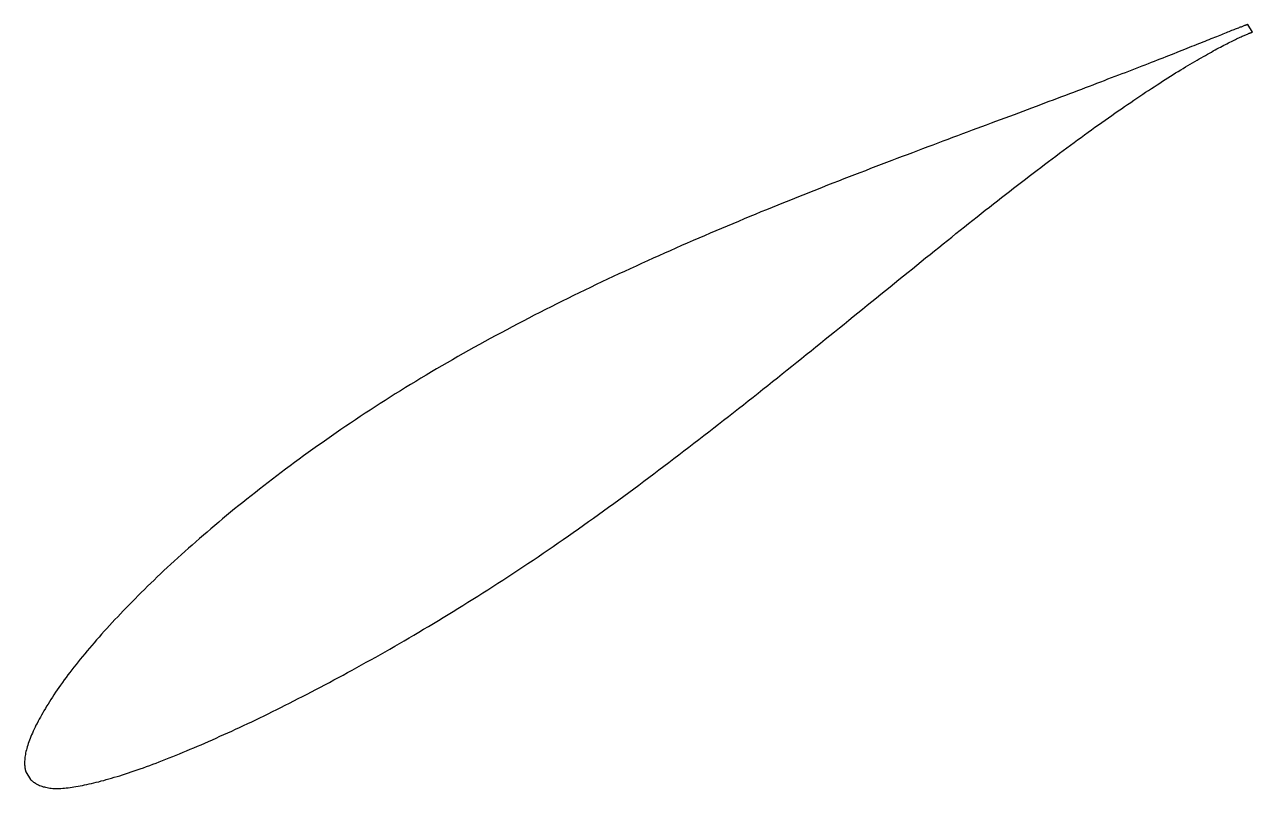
# Model space of a CAD drawing. Header units: metres. Extents: x -39 to 79, y -25 to 49.
import ezdxf

# ---------------------------------------------------------------- set-up
doc = ezdxf.new("R2010")
doc.units = ezdxf.units.M

msp = doc.modelspace()

# ---------------------------------------------------------------- linework, layer by layer
msp.add_lwpolyline([(78.56, 48.74), (78.55, 48.74), (78.54, 48.73), (78.53, 48.73), (78.51, 48.72), (78.49, 48.72), (78.46, 48.71), (78.43, 48.7), (78.39, 48.68), (78.35, 48.67), (78.3, 48.65), (78.25, 48.63), (78.19, 48.61), (78.13, 48.59), (78.06, 48.56), (77.99, 48.53), (77.91, 48.5), (77.83, 48.47), (77.74, 48.44), (77.65, 48.4), (77.55, 48.37), (77.45, 48.33), (77.34, 48.28), (77.23, 48.24), (77.12, 48.2), (77, 48.15), (76.87, 48.1), (76.74, 48.05), (76.61, 47.99), (76.47, 47.94), (76.32, 47.88), (76.17, 47.82), (76.02, 47.76), (75.86, 47.69), (75.7, 47.63), (75.53, 47.56), (75.36, 47.49), (75.18, 47.42), (75, 47.35), (74.81, 47.27), (74.62, 47.2), (74.42, 47.12), (74.22, 47.04), (74.02, 46.95), (73.8, 46.87), (73.59, 46.78), (73.37, 46.7), (73.15, 46.61), (72.92, 46.52), (72.68, 46.42), (72.45, 46.33), (72.2, 46.23), (71.96, 46.13), (71.71, 46.04), (71.45, 45.93), (71.19, 45.83), (70.92, 45.73), (70.66, 45.62), (70.38, 45.51), (70.1, 45.4), (69.82, 45.29), (69.53, 45.18), (69.24, 45.07), (68.95, 44.95), (68.65, 44.84), (68.34, 44.72), (68.03, 44.6), (67.72, 44.48), (67.4, 44.35), (67.08, 44.23), (66.75, 44.1), (66.42, 43.98), (66.09, 43.85), (65.75, 43.72), (65.41, 43.59), (65.06, 43.46), (64.71, 43.32), (64.36, 43.19), (64, 43.05), (63.64, 42.91), (63.27, 42.77), (62.9, 42.63), (62.53, 42.49), (62.15, 42.35), (61.77, 42.2), (61.38, 42.06), (60.99, 41.91), (60.6, 41.76), (60.2, 41.61), (59.8, 41.46), (59.4, 41.31), (58.99, 41.16), (58.58, 41), (58.16, 40.85), (57.74, 40.69), (57.32, 40.53), (56.9, 40.37), (56.47, 40.21), (56.04, 40.05), (55.6, 39.89), (55.16, 39.73), (54.72, 39.56), (54.27, 39.4), (53.83, 39.23), (53.37, 39.06), (52.92, 38.89), (52.46, 38.72), (52, 38.55), (51.54, 38.37), (51.07, 38.2), (50.6, 38.02), (50.13, 37.85), (49.65, 37.67), (49.18, 37.49), (48.7, 37.31), (48.21, 37.13), (47.73, 36.95), (47.24, 36.76), (46.75, 36.58), (46.26, 36.39), (45.76, 36.2), (45.26, 36.01), (44.76, 35.83), (44.26, 35.63), (43.76, 35.44), (43.25, 35.25), (42.74, 35.05), (42.23, 34.86), (41.72, 34.66), (41.2, 34.46), (40.69, 34.26), (40.17, 34.06), (39.65, 33.86), (39.13, 33.66), (38.6, 33.45), (38.08, 33.25), (37.55, 33.04), (37.02, 32.83), (36.49, 32.62), (35.96, 32.41), (35.43, 32.2), (34.89, 31.99), (34.36, 31.77), (33.82, 31.55), (33.28, 31.34), (32.75, 31.12), (32.21, 30.9), (31.66, 30.68), (31.12, 30.45), (30.58, 30.23), (30.04, 30.01), (29.49, 29.78), (28.95, 29.55), (28.4, 29.32), (27.86, 29.09), (27.31, 28.86), (26.76, 28.63), (26.21, 28.39), (25.67, 28.16), (25.12, 27.92), (24.57, 27.68), (24.02, 27.44), (23.47, 27.2), (22.92, 26.95), (22.37, 26.71), (21.82, 26.46), (21.27, 26.22), (20.72, 25.97), (20.17, 25.72), (19.63, 25.47), (19.08, 25.22), (18.53, 24.96), (17.98, 24.71), (17.43, 24.45), (16.88, 24.2), (16.34, 23.94), (15.79, 23.68), (15.25, 23.41), (14.7, 23.15), (14.16, 22.89), (13.61, 22.62), (13.07, 22.36), (12.53, 22.09), (11.99, 21.82), (11.45, 21.55), (10.91, 21.28), (10.37, 21), (9.83, 20.73), (9.3, 20.45), (8.76, 20.17), (8.23, 19.9), (7.7, 19.62), (7.17, 19.33), (6.64, 19.05), (6.11, 18.77), (5.59, 18.48), (5.06, 18.2), (4.54, 17.91), (4.02, 17.62), (3.5, 17.33), (2.98, 17.04), (2.47, 16.75), (1.95, 16.45), (1.44, 16.16), (0.93, 15.86), (0.42, 15.57), (-0.08, 15.27), (-0.59, 14.97), (-1.09, 14.67), (-1.59, 14.36), (-2.08, 14.06), (-2.58, 13.76), (-3.07, 13.45), (-3.56, 13.15), (-4.05, 12.84), (-4.54, 12.53), (-5.02, 12.22), (-5.5, 11.91), (-5.98, 11.6), (-6.45, 11.29), (-6.93, 10.98), (-7.4, 10.67), (-7.87, 10.35), (-8.33, 10.04), (-8.79, 9.72), (-9.25, 9.41), (-9.71, 9.09), (-10.16, 8.77), (-10.62, 8.45), (-11.06, 8.14), (-11.51, 7.82), (-11.95, 7.5), (-12.39, 7.18), (-12.83, 6.86), (-13.27, 6.54), (-13.7, 6.22), (-14.13, 5.9), (-14.55, 5.58), (-14.98, 5.26), (-15.39, 4.94), (-15.81, 4.62), (-16.23, 4.3), (-16.64, 3.98), (-17.04, 3.66), (-17.45, 3.34), (-17.85, 3.02), (-18.25, 2.71), (-18.64, 2.39), (-19.04, 2.07), (-19.42, 1.75), (-19.81, 1.43), (-20.19, 1.12), (-20.57, 0.8), (-20.95, 0.48), (-21.32, 0.17), (-21.69, -0.15), (-22.05, -0.46), (-22.42, -0.77), (-22.77, -1.09), (-23.13, -1.4), (-23.48, -1.71), (-23.83, -2.02), (-24.17, -2.33), (-24.51, -2.64), (-24.85, -2.95), (-25.19, -3.26), (-25.52, -3.56), (-25.84, -3.87), (-26.17, -4.17), (-26.49, -4.48), (-26.8, -4.78), (-27.12, -5.08), (-27.42, -5.38), (-27.73, -5.68), (-28.03, -5.98), (-28.33, -6.27), (-28.62, -6.57), (-28.91, -6.86), (-29.2, -7.15), (-29.48, -7.44), (-29.76, -7.73), (-30.03, -8.02), (-30.3, -8.31), (-30.57, -8.59), (-30.84, -8.87), (-31.09, -9.16), (-31.35, -9.44), (-31.6, -9.71), (-31.85, -9.99), (-32.09, -10.27), (-32.33, -10.54), (-32.57, -10.81), (-32.8, -11.08), (-33.03, -11.35), (-33.25, -11.61), (-33.47, -11.88), (-33.69, -12.14), (-33.9, -12.4), (-34.11, -12.66), (-34.31, -12.91), (-34.51, -13.17), (-34.71, -13.42), (-34.9, -13.67), (-35.09, -13.92), (-35.27, -14.16), (-35.45, -14.4), (-35.62, -14.65), (-35.8, -14.89), (-35.96, -15.12), (-36.12, -15.36), (-36.28, -15.59), (-36.44, -15.82), (-36.59, -16.05), (-36.73, -16.27), (-36.87, -16.5), (-37.01, -16.72), (-37.15, -16.94), (-37.27, -17.15), (-37.4, -17.36), (-37.52, -17.57), (-37.64, -17.78), (-37.75, -17.98), (-37.86, -18.19), (-37.97, -18.38), (-38.07, -18.58), (-38.17, -18.77), (-38.26, -18.96), (-38.35, -19.15), (-38.43, -19.33), (-38.51, -19.51), (-38.59, -19.69), (-38.66, -19.86), (-38.73, -20.03), (-38.8, -20.2), (-38.86, -20.36), (-38.92, -20.52), (-38.97, -20.68), (-39.02, -20.84), (-39.06, -20.99), (-39.1, -21.14), (-39.14, -21.29), (-39.17, -21.43), (-39.19, -21.57), (-39.22, -21.71), (-39.24, -21.84), (-39.25, -21.97), (-39.26, -22.1), (-39.27, -22.22), (-39.27, -22.34), (-39.27, -22.46), (-39.27, -22.57), (-39.26, -22.67), (-39.25, -22.78), (-39.24, -22.87), (-39.22, -22.96), (-39.21, -23.04), (-39.19, -23.11), (-39.17, -23.18), (-39.16, -23.22), (-39.15, -23.25), (-38.69, -24), (-38.69, -24.01), (-38.67, -24.02), (-38.64, -24.05), (-38.6, -24.08), (-38.54, -24.12), (-38.47, -24.18), (-38.4, -24.23), (-38.32, -24.29), (-38.23, -24.35), (-38.14, -24.41), (-38.04, -24.46), (-37.94, -24.51), (-37.83, -24.56), (-37.72, -24.6), (-37.6, -24.64), (-37.49, -24.68), (-37.36, -24.71), (-37.24, -24.74), (-37.11, -24.77), (-36.97, -24.79), (-36.84, -24.81), (-36.7, -24.83), (-36.55, -24.84), (-36.4, -24.85), (-36.25, -24.85), (-36.09, -24.85), (-35.93, -24.85), (-35.77, -24.84), (-35.6, -24.83), (-35.43, -24.82), (-35.25, -24.8), (-35.07, -24.78), (-34.89, -24.76), (-34.7, -24.73), (-34.51, -24.7), (-34.32, -24.67), (-34.12, -24.64), (-33.91, -24.6), (-33.7, -24.56), (-33.49, -24.51), (-33.27, -24.47), (-33.05, -24.42), (-32.83, -24.37), (-32.6, -24.31), (-32.37, -24.26), (-32.13, -24.2), (-31.89, -24.13), (-31.65, -24.07), (-31.4, -24), (-31.15, -23.93), (-30.89, -23.86), (-30.63, -23.78), (-30.36, -23.7), (-30.1, -23.62), (-29.83, -23.53), (-29.55, -23.45), (-29.27, -23.35), (-28.99, -23.26), (-28.7, -23.16), (-28.41, -23.06), (-28.12, -22.96), (-27.83, -22.86), (-27.53, -22.75), (-27.22, -22.64), (-26.91, -22.52), (-26.6, -22.4), (-26.29, -22.29), (-25.97, -22.16), (-25.65, -22.04), (-25.33, -21.91), (-25, -21.78), (-24.67, -21.65), (-24.34, -21.51), (-24, -21.37), (-23.66, -21.23), (-23.31, -21.08), (-22.97, -20.94), (-22.62, -20.79), (-22.26, -20.64), (-21.9, -20.48), (-21.55, -20.32), (-21.18, -20.16), (-20.82, -20), (-20.45, -19.83), (-20.08, -19.67), (-19.7, -19.5), (-19.32, -19.32), (-18.94, -19.15), (-18.56, -18.97), (-18.17, -18.79), (-17.78, -18.6), (-17.39, -18.42), (-17, -18.23), (-16.6, -18.04), (-16.2, -17.84), (-15.8, -17.65), (-15.39, -17.45), (-14.98, -17.25), (-14.57, -17.04), (-14.16, -16.84), (-13.75, -16.63), (-13.33, -16.42), (-12.91, -16.2), (-12.49, -15.99), (-12.06, -15.77), (-11.64, -15.55), (-11.21, -15.32), (-10.78, -15.1), (-10.34, -14.87), (-9.91, -14.64), (-9.47, -14.4), (-9.03, -14.17), (-8.59, -13.93), (-8.15, -13.69), (-7.7, -13.45), (-7.26, -13.2), (-6.81, -12.95), (-6.36, -12.7), (-5.91, -12.45), (-5.45, -12.19), (-5, -11.94), (-4.54, -11.68), (-4.08, -11.42), (-3.62, -11.15), (-3.16, -10.89), (-2.69, -10.62), (-2.23, -10.35), (-1.76, -10.08), (-1.3, -9.8), (-0.83, -9.52), (-0.36, -9.24), (0.11, -8.96), (0.59, -8.68), (1.06, -8.39), (1.53, -8.1), (2.01, -7.81), (2.48, -7.52), (2.96, -7.22), (3.44, -6.92), (3.92, -6.62), (4.4, -6.32), (4.88, -6.02), (5.36, -5.71), (5.84, -5.4), (6.32, -5.09), (6.8, -4.78), (7.29, -4.46), (7.77, -4.15), (8.25, -3.83), (8.74, -3.5), (9.22, -3.18), (9.71, -2.85), (10.19, -2.53), (10.68, -2.2), (11.16, -1.87), (11.65, -1.53), (12.13, -1.2), (12.62, -0.86), (13.11, -0.52), (13.59, -0.18), (14.08, 0.16), (14.56, 0.5), (15.05, 0.85), (15.54, 1.2), (16.02, 1.55), (16.51, 1.9), (16.99, 2.25), (17.48, 2.6), (17.96, 2.95), (18.45, 3.31), (18.93, 3.67), (19.42, 4.02), (19.9, 4.38), (20.39, 4.74), (20.87, 5.1), (21.35, 5.47), (21.84, 5.83), (22.32, 6.2), (22.8, 6.56), (23.28, 6.93), (23.76, 7.29), (24.25, 7.66), (24.73, 8.03), (25.2, 8.4), (25.68, 8.77), (26.16, 9.14), (26.64, 9.51), (27.12, 9.88), (27.59, 10.25), (28.07, 10.62), (28.54, 10.99), (29.02, 11.36), (29.49, 11.74), (29.97, 12.11), (30.44, 12.48), (30.91, 12.85), (31.38, 13.23), (31.85, 13.6), (32.32, 13.97), (32.78, 14.34), (33.25, 14.72), (33.72, 15.09), (34.18, 15.46), (34.64, 15.83), (35.11, 16.2), (35.57, 16.57), (36.03, 16.94), (36.49, 17.31), (36.95, 17.68), (37.4, 18.05), (37.86, 18.42), (38.31, 18.79), (38.76, 19.15), (39.22, 19.52), (39.67, 19.88), (40.12, 20.25), (40.56, 20.61), (41.01, 20.97), (41.46, 21.33), (41.9, 21.69), (42.34, 22.05), (42.78, 22.41), (43.22, 22.77), (43.66, 23.12), (44.1, 23.48), (44.53, 23.83), (44.96, 24.18), (45.4, 24.53), (45.83, 24.88), (46.26, 25.22), (46.68, 25.57), (47.11, 25.91), (47.53, 26.25), (47.95, 26.59), (48.37, 26.93), (48.79, 27.27), (49.21, 27.6), (49.62, 27.94), (50.04, 28.27), (50.45, 28.6), (50.86, 28.92), (51.27, 29.25), (51.67, 29.57), (52.08, 29.89), (52.48, 30.21), (52.88, 30.52), (53.27, 30.84), (53.67, 31.15), (54.06, 31.46), (54.46, 31.77), (54.85, 32.07), (55.23, 32.37), (55.62, 32.67), (56, 32.97), (56.38, 33.27), (56.76, 33.56), (57.14, 33.85), (57.51, 34.14), (57.89, 34.42), (58.26, 34.7), (58.62, 34.98), (58.99, 35.26), (59.35, 35.53), (59.71, 35.8), (60.07, 36.07), (60.43, 36.34), (60.78, 36.6), (61.13, 36.86), (61.48, 37.12), (61.82, 37.37), (62.17, 37.62), (62.51, 37.87), (62.84, 38.12), (63.18, 38.36), (63.51, 38.6), (63.84, 38.84), (64.17, 39.07), (64.49, 39.3), (64.81, 39.53), (65.13, 39.75), (65.45, 39.97), (65.76, 40.19), (66.07, 40.41), (66.38, 40.62), (66.68, 40.83), (66.98, 41.04), (67.28, 41.24), (67.58, 41.44), (67.87, 41.64), (68.16, 41.83), (68.44, 42.02), (68.72, 42.21), (69, 42.39), (69.28, 42.57), (69.55, 42.75), (69.82, 42.93), (70.09, 43.1), (70.35, 43.27), (70.61, 43.43), (70.87, 43.6), (71.12, 43.76), (71.37, 43.91), (71.61, 44.07), (71.86, 44.21), (72.1, 44.36), (72.33, 44.5), (72.56, 44.65), (72.79, 44.78), (73.01, 44.92), (73.24, 45.05), (73.45, 45.18), (73.67, 45.3), (73.88, 45.42), (74.08, 45.54), (74.28, 45.66), (74.48, 45.77), (74.68, 45.88), (74.87, 45.99), (75.05, 46.09), (75.24, 46.19), (75.41, 46.29), (75.59, 46.39), (75.76, 46.48), (75.93, 46.57), (76.09, 46.65), (76.25, 46.74), (76.4, 46.82), (76.55, 46.89), (76.7, 46.97), (76.84, 47.04), (76.98, 47.11), (77.11, 47.18), (77.24, 47.24), (77.36, 47.3), (77.48, 47.36), (77.6, 47.41), (77.71, 47.46), (77.82, 47.51), (77.92, 47.56), (78.02, 47.61), (78.11, 47.65), (78.2, 47.69), (78.29, 47.73), (78.37, 47.76), (78.44, 47.79), (78.52, 47.82), (78.58, 47.85), (78.64, 47.87), (78.7, 47.9), (78.75, 47.92), (78.8, 47.93), (78.84, 47.95), (78.88, 47.96), (78.91, 47.97), (78.94, 47.98), (78.97, 47.99), (78.98, 48), (79, 48), (79.01, 48), (79.01, 48)], close=True)

doc.saveas('drawing.dxf')
